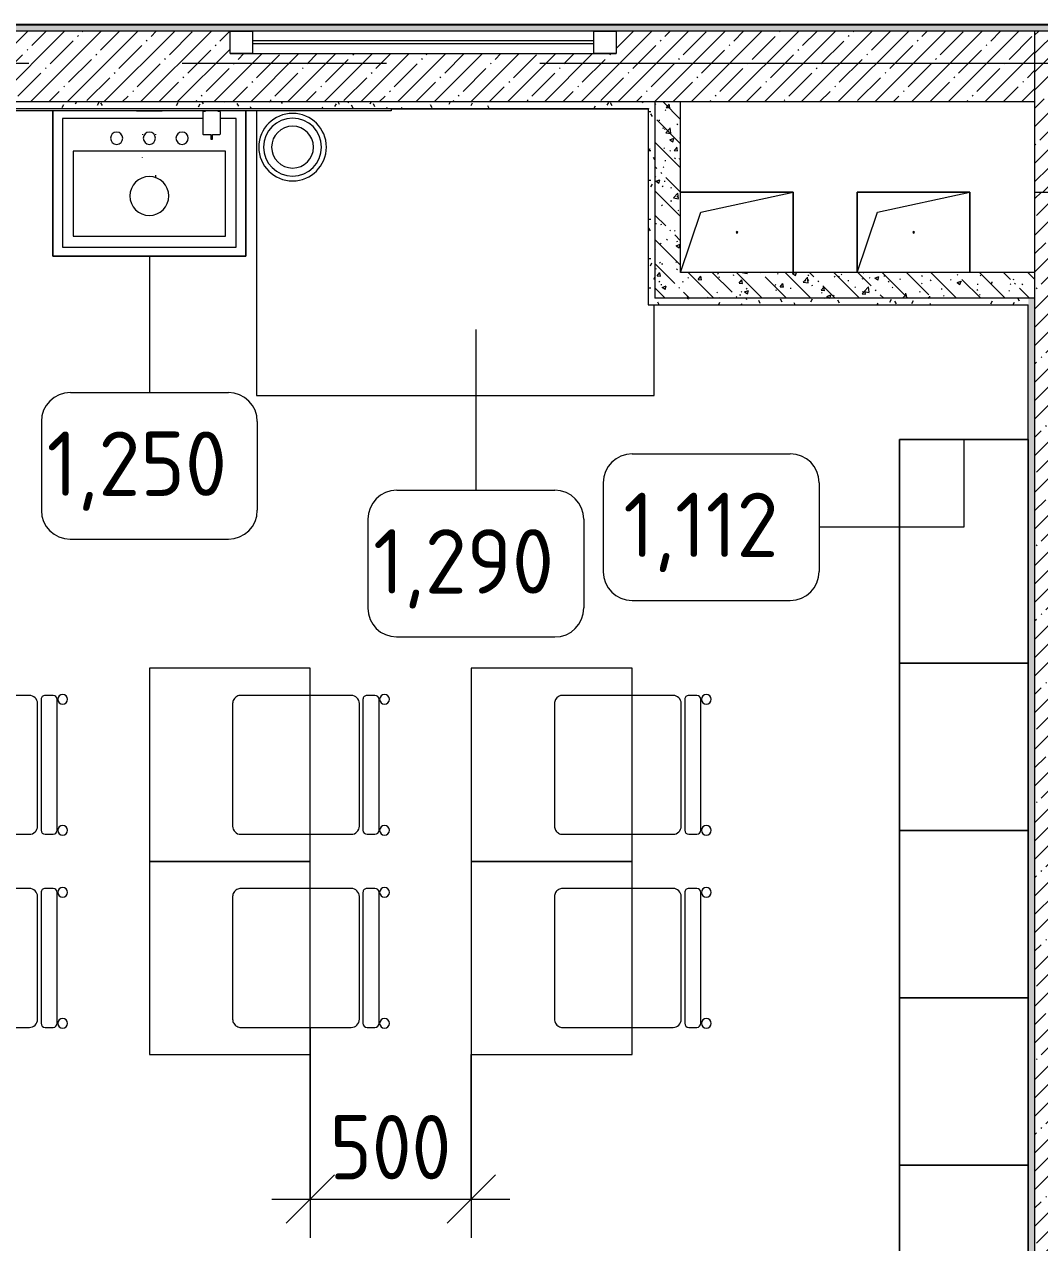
# Model space of a CAD drawing. Header units: millimetres. Extents: x 957 to 228198, y -8553 to 29000.
# Drawn here: x 34023 to 37178, y 4135 to 7921 of the extents above; entities that cross this region are included whole.
import ezdxf

# ---------------------------------------------------------------- set-up
doc = ezdxf.new("R2010")
doc.units = ezdxf.units.MM
doc.linetypes.add('Осевая', pattern=[3175, 635, -476.25, 1587.5, -476.25])
for name, color, linetype, lineweight in [('0-1', 7, 'Continuous', 9), ('A-ANNO-DIMS', 7, 'Continuous', 9), ('A-ANNO-DIMS-100', 7, 'Continuous', 9), ('A-GENM', 7, 'Continuous', 9), ('A-GLAZ', 7, 'Continuous', 9), ('A-GLAZ-1', 7, 'Continuous', 13), ('A-WALL', 7, 'Continuous', 9), ('I-FURN-IDEN', 7, 'Continuous', 9), ('I-WALL', 7, 'Continuous', 9), ('P-SANR-FIXT', 7, 'Continuous', 9), ('P-SANR-FIXT-1', 7, 'Continuous', 13), ('S-COLS', 7, 'Continuous', 9), ('Оси-2', 7, 'Осевая', 9)]:
    doc.layers.add(name, color=color, linetype=linetype, lineweight=lineweight)
for name, color, linetype, lineweight, true_color in [('A-WALL-1', 9, 'Continuous', 9, 0x808080), ('A-WALL-FNSH-1', 9, 'Continuous', 9, 0x808080), ('I-FURN-1', 9, 'Continuous', 9, 0x808080), ('P-SANR-FIXT-2', 9, 'Continuous', 13, 0x808080)]:
    doc.layers.add(name, color=color, linetype=linetype, lineweight=lineweight, true_color=true_color)
doc.styles.add('GOST Common_3', font='GOST_Common.ttf', dxfattribs={"height": 200})
doc.styles.add('ISOCPEUR_3', font='isocpeur.ttf', dxfattribs={"width": 0.9, "height": 200})
doc.dimstyles.new('ISO-2_0_0_9К_Средний_округл2_1', dxfattribs={"dimscale": 304.8, "dimtxt": 199.196235, "dimasz": 0.492126, "dimexe": 0.393701, "dimexo": 0, "dimgap": 0, "dimtad": 1, "dimdec": 0, "dimrnd": 10, "dimzin": 0, "dimdsep": 46, "dimtxsty": 'ISOCPEUR_3', "dimblk1": 'OBLIQUE', "dimblk2": 'OBLIQUE', "dimsah": 1, "dimcen": 0.09, "dimdle": 0.393701, "dimazin": 0, "dimtfac": 1, "dimtdec": 4, "dimtix": 1, "dimtmove": 0, "dimatfit": 3, "dimfxl": 1, "dimtvp": 1, "dimtolj": 1, "dimtzin": 0, "dimarcsym": 2})
pattern_1 = [(45, (-10247.55, 0), (-57.02463, 57.02463), []), (45, (-10190.526, 0), (-57.02463, 57.02463), [100.806, -20.161, 3.353, -16.808])]
pattern_2 = [(135, (-10247.55, 0), (-75.43415, -75.43415), [106.68, -17.78, 3.556, -17.78]), (135, (-10247.55, 75.39), (-75.43415, -75.43415), []), (50, (-10247.55, 0), (127.52922, -11.15758), [13.335, -146.685]), (355, (-10247.55, 0), (-24.66966, 133.74002), [10.668, -117.348]), (100.451, (-10236.92, -0.93), (102.85973, 122.58178), [11.333, -124.663]), (46.184, (-10247.55, 35.56), (189.75516, -29.43036), [20.002, -220.027]), (96.636, (-10231.74, 33.1), (166.1822, 173.1996), [17, -186.995]), (351.184, (-10247.55, 35.56), (166.1839, 173.1976), [16.002, -176.022]), (21, (-10229.77, 26.67), (106.13027, -71.58603), [13.335, -146.685]), (326, (-10229.77, 26.67), (43.26188, 128.93175), [10.668, -117.348]), (71.451, (-10220.93, 20.7), (149.39198, 57.34505), [11.333, -124.663]), (37.5, (-10247.55, 0), (2.16223, 59.188357), [3.353, -112.573, 3.353, -115.773, -117.792]), (37.5, (-10247.55, 0), (2.16223, 59.188357), [-235.052, 3.353, -114.44]), (7.5, (-10247.55, 0), (46.77386, 70.12615), [3.353, -64.567, 3.353, -109.906, -44.894]), (7.5, (-10247.55, 0), (46.77386, 70.12615), [-181.178, 3.353, -41.542]), (327.5, (-10287.2, 0), (94.91367, -4.010093), [3.353, -41.097, 3.353, -135.331, -184.023]), (327.5, (-10287.2, 0), (94.91367, -4.010093), [-183.134, 3.353, -180.67]), (317.5, (-10304.98, 0), (103.69057, 17.79882), [3.353, -54.432, 3.353, -88.748, -130.683]), (317.5, (-10304.98, 0), (103.69057, 17.79882), [-149.885, 3.353, -127.33])]
pattern_3 = [(0, (-10247.55, 0), (121.92, 30.48), [10.058, -81.382, 10.058, -81.382, -487.68]), (0, (-10247.55, 0), (121.92, 30.48), [-182.88, 10.058, -172.822, 10.058, -81.382, -213.36]), (0, (-10247.55, 0), (121.92, 30.48), [-457.2, 10.058, -50.902, 10.058, -142.342]), (120, (-10201.83, 15.24), (-87.356454, 90.345817), [10.058, -81.382, 10.058, -81.382, -487.68]), (120, (-10201.83, 15.24), (-87.356454, 90.345817), [-182.88, 10.058, -172.822, 10.058, -81.382, -213.36]), (120, (-10201.83, 15.24), (-87.356454, 90.345817), [-457.2, 10.058, -50.902, 10.058, -142.342]), (240, (-10186.59, 76.2), (-34.563546, -120.825817), [10.058, -81.382, 10.058, -81.382, -487.68]), (240, (-10186.59, 76.2), (-34.563546, -120.825817), [-182.88, 10.058, -172.822, 10.058, -81.382, -213.36]), (240, (-10186.59, 76.2), (-34.563546, -120.825817), [-457.2, 10.058, -50.902, 10.058, -142.342])]

# ---------------------------------------------------------------- blocks, each defined once
blk = doc.blocks.new('BSC_Колонна _Прямоугольная - 500х500-V2-План расстановки мебели и оборудования 3 этажа в осях 12-23')
at = {"layer": 'S-COLS'}
h = blk.add_hatch(dxfattribs=at)
h.set_pattern_fill('FP_3', color=256, style=0, pattern_type=2)
h.set_pattern_definition([(45, (-47660, -7650), (-57.02463, 57.02463), []), (45, (-47602.975, -7650), (-57.02463, 57.02463), [100.806, -20.161, 3.353, -16.808])])
h.paths.add_polyline_path([(-250, -250), (250, -250), (250, 250), (-250, 250), (-250, 30)])
for p, q in [((250, 250), (-250, 250)), ((-250, 250), (-250, -250)), ((250, -250), (250, 250)), ((-250, -250), (250, -250))]:
    blk.add_line(p, q, dxfattribs=at)
blk = doc.blocks.new('GM_Отверстие прямоугольное _в плите_ - Отверстие-21986452-План расстановки мебели и оборудования 3 этажа в осях 12-23')
at = {"layer": 'A-GENM'}
for p, q in [((-175, 125), (175, 125)), ((175, 125), (-175, 125)), ((-112.5, 62.5), (175, 125)), ((175, 125), (175, -125)), ((175, -125), (175, 125)), ((-175, -125), (-112.5, 62.5))]:
    blk.add_line(p, q, dxfattribs=at)
for start, end in [(360, 180), (180, 360)]:
    blk.add_arc((0, 0), 2.5, start, end, dxfattribs=at)
blk = doc.blocks.new('GM_Отверстие прямоугольное _в плите_ - Отверстие-V58-План расстановки мебели и оборудования 3 этажа в осях 12-23')
at = {"layer": 'A-GENM'}
for p, q in [((-175, -125), (-175, 125)), ((-175, 125), (175, 125)), ((175, 125), (-175, 125)), ((-175, 125), (-175, -125)), ((-112.5, 62.5), (175, 125)), ((175, 125), (175, -125)), ((175, -125), (175, 125)), ((-175, -125), (-112.5, 62.5))]:
    blk.add_line(p, q, dxfattribs=at)
for start, end in [(360, 180), (180, 360)]:
    blk.add_arc((0, 0), 2.5, start, end, dxfattribs=at)
blk = doc.blocks.new('Стол базовый прямоугольный - 1_290-25520344-План расстановки мебели и оборудования 3 этажа в осях 12-23')
at = {"layer": 'I-FURN-1'}
for p, q in [((-617.5, 429), (-617.5, -455)), ((617.5, -455), (617.5, -173)), ((-617.5, -455), (617.5, -455))]:
    blk.add_line(p, q, dxfattribs=at)
blk = doc.blocks.new('Стул Breuer - 1_9а-V76-План расстановки мебели и оборудования 3 этажа в осях 12-23')
at = {"layer": 'I-FURN-1'}
for p, q in [((190.5, 241.3), (-190.5, 241.3)), ((-215.9, 215.9), (-215.9, 0)), ((215.9, 0), (215.9, 215.9)), ((-215.9, 0), (-215.9, -127)), ((215.9, -127), (215.9, 0)), ((-215.9, -176.2), (-215.9, -200.8)), ((203.2, -163.5), (-203.2, -163.5)), ((-190.5, -152.4), (190.5, -152.4)), ((215.9, -200.8), (215.9, -176.2)), ((-203.2, -213.5), (203.2, -213.5))]:
    blk.add_line(p, q, dxfattribs=at)
for centre, radius, start, end in [((-190.5, 215.9), 25.4, 90, 180), ((190.5, 215.9), 25.4, 30, 90), ((190.5, 215.9), 25.4, 0, 30), ((-190.5, -127), 25.4, 180, 270), ((190.5, -127), 25.4, 270, 360), ((-203.2, -176.2), 12.7, 90, 180), ((203.2, -176.2), 12.7, 360, 90), ((-203.5, -230.6), 15.1, 360, 180), ((-203.2, -200.8), 12.7, 180, 270), ((203.7, -230.6), 15.1, 360, 180), ((203.2, -200.8), 12.7, 270, 360), ((-203.5, -230.6), 15.1, 180, 360), ((203.7, -230.6), 15.1, 180, 360)]:
    blk.add_arc(centre, radius, start, end, dxfattribs=at)
blk = doc.blocks.new('Стул Breuer - 1_9а-25403171-План расстановки мебели и оборудования 3 этажа в осях 12-23')
at = {"layer": 'I-FURN-1'}
for p, q in [((190.5, 241.3), (-190.5, 241.3)), ((-215.9, 215.9), (-215.9, 0)), ((215.9, 0), (215.9, 215.9)), ((-215.9, 0), (-215.9, -127)), ((215.9, -127), (215.9, 0)), ((-215.9, -176.2), (-215.9, -200.8)), ((203.2, -163.5), (-203.2, -163.5)), ((-190.5, -152.4), (190.5, -152.4)), ((215.9, -200.8), (215.9, -176.2)), ((-203.2, -213.5), (203.2, -213.5))]:
    blk.add_line(p, q, dxfattribs=at)
for centre, radius, start, end in [((-190.5, 215.9), 25.4, 90, 180), ((190.5, 215.9), 25.4, 0, 90), ((-190.5, -127), 25.4, 180, 270), ((190.5, -127), 25.4, 270, 360), ((-203.2, -176.2), 12.7, 90, 180), ((203.2, -176.2), 12.7, 360, 90), ((-203.5, -230.6), 15.1, 360, 180), ((-203.2, -200.8), 12.7, 180, 270), ((203.7, -230.6), 15.1, 360, 180), ((203.2, -200.8), 12.7, 270, 360), ((-203.5, -230.6), 15.1, 180, 360), ((203.7, -230.6), 15.1, 180, 360)]:
    blk.add_arc(centre, radius, start, end, dxfattribs=at)
blk = doc.blocks.new('Стол базовый прямоугольный - 1_7а-25476368-План расстановки мебели и оборудования 3 этажа в осях 12-23')
at = {"layer": 'I-FURN-1'}
for p, q in [((250, 300), (-250, 300)), ((-250, 300), (-250, -300)), ((250, -300), (250, 300)), ((-250, -300), (250, -300))]:
    blk.add_line(p, q, dxfattribs=at)
blk = doc.blocks.new('Стул Breuer - 1_9а-V92-План расстановки мебели и оборудования 3 этажа в осях 12-23')
at = {"layer": 'I-FURN-1'}
for p, q in [((190.5, 241.3), (-190.5, 241.3)), ((-215.9, 215.9), (-215.9, 0)), ((215.9, 0), (215.9, 215.9)), ((-215.9, 0), (-215.9, -127)), ((215.9, -127), (215.9, 0)), ((-215.9, -176.2), (-215.9, -200.8)), ((203.2, -163.5), (-203.2, -163.5)), ((-190.5, -152.4), (190.5, -152.4)), ((215.9, -200.8), (215.9, -176.2)), ((-203.2, -213.5), (203.2, -213.5))]:
    blk.add_line(p, q, dxfattribs=at)
for centre, radius, start, end in [((-190.5, 215.9), 25.4, 150, 165), ((-190.5, 215.9), 25.4, 135, 150), ((-190.5, 215.9), 25.4, 120, 135), ((-190.5, 215.9), 25.4, 105, 120), ((-190.5, 215.9), 25.4, 90, 105), ((190.5, 215.9), 25.4, 60, 90), ((190.5, 215.9), 25.4, 0, 60), ((-190.5, 215.9), 25.4, 165, 180), ((-190.5, -127), 25.4, 180, 270), ((190.5, -127), 25.4, 270, 360), ((-203.2, -176.2), 12.7, 90, 180), ((203.2, -176.2), 12.7, 360, 90), ((-203.5, -230.6), 15.1, 360, 180), ((-203.2, -200.8), 12.7, 180, 270), ((203.7, -230.6), 15.1, 360, 180), ((203.2, -200.8), 12.7, 270, 360), ((-203.5, -230.6), 15.1, 180, 360), ((203.7, -230.6), 15.1, 180, 360)]:
    blk.add_arc(centre, radius, start, end, dxfattribs=at)
blk = doc.blocks.new('Стул Breuer - 1_9а-V93-План расстановки мебели и оборудования 3 этажа в осях 12-23')
at = {"layer": 'I-FURN-1'}
for p, q in [((190.5, 241.3), (-190.5, 241.3)), ((-215.9, 215.9), (-215.9, 0)), ((215.9, 0), (215.9, 215.9)), ((-215.9, 0), (-215.9, -127)), ((215.9, -127), (215.9, 0)), ((-215.9, -176.2), (-215.9, -200.8)), ((203.2, -163.5), (-203.2, -163.5)), ((-190.5, -152.4), (190.5, -152.4)), ((215.9, -200.8), (215.9, -176.2)), ((-203.2, -213.5), (203.2, -213.5))]:
    blk.add_line(p, q, dxfattribs=at)
for centre, radius, start, end in [((-190.5, 215.9), 25.4, 135, 165), ((-190.5, 215.9), 25.4, 120, 135), ((-190.5, 215.9), 25.4, 105, 120), ((-190.5, 215.9), 25.4, 90, 105), ((190.5, 215.9), 25.4, 60, 90), ((190.5, 215.9), 25.4, 30, 60), ((190.5, 215.9), 25.4, 0, 30), ((-190.5, 215.9), 25.4, 165, 180), ((-190.5, -127), 25.4, 180, 270), ((190.5, -127), 25.4, 270, 360), ((-203.2, -176.2), 12.7, 90, 180), ((203.2, -176.2), 12.7, 360, 90), ((-203.5, -230.6), 15.1, 360, 180), ((-203.2, -200.8), 12.7, 180, 270), ((203.7, -230.6), 15.1, 360, 180), ((203.2, -200.8), 12.7, 270, 360), ((-203.5, -230.6), 15.1, 180, 360), ((203.7, -230.6), 15.1, 180, 360)]:
    blk.add_arc(centre, radius, start, end, dxfattribs=at)
blk = doc.blocks.new('Стул Breuer - 1_9а-V94-План расстановки мебели и оборудования 3 этажа в осях 12-23')
at = {"layer": 'I-FURN-1'}
for p, q in [((190.5, 241.3), (-190.5, 241.3)), ((-215.9, 215.9), (-215.9, 0)), ((215.9, 0), (215.9, 215.9)), ((-215.9, 0), (-215.9, -127)), ((215.9, -127), (215.9, 0)), ((-215.9, -176.2), (-215.9, -200.8)), ((203.2, -163.5), (-203.2, -163.5)), ((-190.5, -152.4), (190.5, -152.4)), ((215.9, -200.8), (215.9, -176.2)), ((-203.2, -213.5), (203.2, -213.5))]:
    blk.add_line(p, q, dxfattribs=at)
for centre, radius, start, end in [((-190.5, 215.9), 25.4, 90, 180), ((190.5, 215.9), 25.4, 60, 90), ((190.5, 215.9), 25.4, 45, 60), ((190.5, 215.9), 25.4, 15, 45), ((190.5, 215.9), 25.4, 0, 15), ((-190.5, -127), 25.4, 180, 270), ((190.5, -127), 25.4, 270, 360), ((-203.2, -176.2), 12.7, 90, 180), ((203.2, -176.2), 12.7, 360, 90), ((-203.5, -230.6), 15.1, 360, 180), ((-203.2, -200.8), 12.7, 180, 270), ((203.7, -230.6), 15.1, 360, 180), ((203.2, -200.8), 12.7, 270, 360), ((-203.5, -230.6), 15.1, 180, 360), ((203.7, -230.6), 15.1, 180, 360)]:
    blk.add_arc(centre, radius, start, end, dxfattribs=at)
blk = doc.blocks.new('Стул Breuer - 1_9а-V95-План расстановки мебели и оборудования 3 этажа в осях 12-23')
at = {"layer": 'I-FURN-1'}
for p, q in [((190.5, 241.3), (-190.5, 241.3)), ((-215.9, 215.9), (-215.9, 0)), ((215.9, 0), (215.9, 215.9)), ((-215.9, 0), (-215.9, -127)), ((215.9, -127), (215.9, 0)), ((-215.9, -176.2), (-215.9, -200.8)), ((203.2, -163.5), (-203.2, -163.5)), ((-190.5, -152.4), (190.5, -152.4)), ((215.9, -200.8), (215.9, -176.2)), ((-203.2, -213.5), (203.2, -213.5))]:
    blk.add_line(p, q, dxfattribs=at)
for centre, radius, start, end in [((-190.5, 215.9), 25.4, 135, 165), ((-190.5, 215.9), 25.4, 120, 135), ((-190.5, 215.9), 25.4, 105, 120), ((-190.5, 215.9), 25.4, 90, 105), ((190.5, 215.9), 25.4, 60, 90), ((190.5, 215.9), 25.4, 30, 60), ((190.5, 215.9), 25.4, 0, 30), ((-190.5, 215.9), 25.4, 165, 180), ((-190.5, -127), 25.4, 180, 270), ((190.5, -127), 25.4, 270, 360), ((-203.2, -176.2), 12.7, 90, 180), ((203.2, -176.2), 12.7, 360, 90), ((-203.5, -230.6), 15.1, 360, 180), ((-203.2, -200.8), 12.7, 180, 270), ((203.7, -230.6), 15.1, 360, 180), ((203.2, -200.8), 12.7, 270, 360), ((-203.5, -230.6), 15.1, 180, 360), ((203.7, -230.6), 15.1, 180, 360)]:
    blk.add_arc(centre, radius, start, end, dxfattribs=at)
blk = doc.blocks.new('сифон - Для раковины-V207-План расстановки мебели и оборудования 3 этажа в осях 12-23')
at = {"layer": 'P-SANR-FIXT-2'}
blk.add_line((191.1, -40), (191.1, 40), dxfattribs=at)
blk = doc.blocks.new('смеситель для раковины - Default-V210-План расстановки мебели и оборудования 3 этажа в осях 12-23')
at = {"layer": '0-1'}
for p, q in [((-20.3, 19.4), (-20.3, 17.5)), ((20.3, 17.5), (20.3, 19.4))]:
    blk.add_line(p, q, dxfattribs=at)
at = {"layer": '0-1', "flags": 128}
for points in [[(-21, 151.3), (-21, 147.9), (-21, 145.7), (-21, 145.2), (-21, 144.9), (-21, 144.8), (-21, 144.7), (-21, 144.7)], [(21, 89.1), (21, 88.6), (21, 88.3), (21, 88.3)]]:
    blk.add_lwpolyline(points, dxfattribs=at)
blk = doc.blocks.new('мусорная корзина - Round_ Metal-V212-План расстановки мебели и оборудования 3 этажа в осях 12-23')
at = {"layer": 'P-SANR-FIXT-2'}
for radius, start, end in [(105, 0, 180), (90, 360, 180), (65, 0, 180), (105, 180, 360), (90, 180, 360), (65, 180, 360)]:
    blk.add_arc((0, 0), radius, start, end, dxfattribs=at)
blk = doc.blocks.new('Мойка кухонная - Раковина Roca Victoria-N Unik 600х460 мм-V211-План расстановки мебели и оборудования 3 этажа в осях 12-23')
at = {"layer": 'P-SANR-FIXT'}
for p, q in [((166, 0), (-270, 0)), ((-270, 0), (-270, -400)), ((270, 0), (221, 0)), ((270, -400), (270, 0)), ((236.1, -102.3), (-236.6, -102.3)), ((-236.6, -102.3), (-236.6, -366.4)), ((236.1, -366.4), (236.1, -102.3)), ((-236.6, -366.4), (236.1, -366.4)), ((-270, -400), (270, -400))]:
    blk.add_line(p, q, dxfattribs=at)
for centre, radius, start, end in [((-101.6, -61.9), 19, 90, 180), ((-101.6, -61.9), 19, 180, 270), ((-101.6, -61.9), 19, 360, 90), ((-101.6, -61.9), 19.1, 270, 360), ((0, -61.9), 19, 360, 180), ((0, -61.9), 19, 180, 360), ((101.6, -61.9), 19.1, 360, 180), ((101.6, -61.9), 19.1, 180, 360), ((0, -241.3), 60.5, 360, 180), ((0, -241.3), 60.5, 180, 360)]:
    blk.add_arc(centre, radius, start, end, dxfattribs=at)
blk = doc.blocks.new('TOY_Диспансер мыло - Дозатор Elegance new 11654 019001 хром-30769669-План расстановки мебели и оборудования 3 этажа в осях 12-23')
at = {"layer": 'A-GENM'}
for p, q in [((97.5, 89.2), (97.5, 21.5)), ((122.2, 91.2), (99.5, 91.2)), ((127.9, 106.1), (122.2, 106.1)), ((122.2, 106.1), (122.2, 91.2)), ((127.9, 91.2), (127.9, 106.1)), ((150.5, 91.2), (127.9, 91.2)), ((152.5, 21.5), (152.5, 89.2)), ((99.5, 19.5), (105, 19.5)), ((105, 19.5), (105, 18)), ((145, 18), (145, 19.5)), ((145, 19.5), (150.5, 19.5))]:
    blk.add_line(p, q, dxfattribs=at)
for centre, start, end in [((99.5, 89.2), 90, 180), ((150.5, 89.2), 360, 90), ((99.5, 21.5), 180, 270), ((150.5, 21.5), 270, 0)]:
    blk.add_arc(centre, 2, start, end, dxfattribs=at)
blk = doc.blocks.new('шкаф 1_112 - шкаф 1_112-31117176-План расстановки мебели и оборудования 3 этажа в осях 12-23')
at = {"layer": 'I-FURN-1'}
for p, q in [((-400, 6070), (-400, 0)), ((0, 6070), (-400, 6070)), ((0, 6070), (-400, 6070)), ((-400, 6070), (-400, 5375)), ((-400, 5375), (-400, 6070)), ((-400, 6070), (0, 6070)), ((0, 0), (0, 6070)), ((0, 5375), (0, 6070)), ((0, 6070), (0, 5375)), ((-400, 5375), (0, 5375)), ((0, 5375), (-400, 5375)), ((-400, 5375), (-400, 4855)), ((-400, 4855), (-400, 5375)), ((-400, 5375), (0, 5375)), ((-400, 5375), (0, 5375)), ((0, 5375), (-400, 5375)), ((0, 4855), (0, 5375)), ((0, 5375), (0, 4855)), ((-400, 4855), (0, 4855)), ((-400, 4855), (0, 4855)), ((0, 4855), (-400, 4855)), ((0, 4855), (-400, 4855)), ((-400, 4855), (-400, 4335)), ((-400, 4335), (-400, 4855)), ((-400, 4855), (0, 4855)), ((0, 4335), (0, 4855)), ((0, 4855), (0, 4335)), ((-400, 4335), (0, 4335)), ((0, 4335), (-400, 4335)), ((-400, 4335), (-400, 3815)), ((-400, 3815), (-400, 4335)), ((-400, 4335), (0, 4335)), ((-400, 4335), (0, 4335)), ((0, 4335), (-400, 4335)), ((0, 3815), (0, 4335)), ((0, 4335), (0, 3815)), ((-400, 3815), (0, 3815)), ((-400, 3815), (0, 3815)), ((0, 3815), (-400, 3815)), ((0, 3815), (-400, 3815)), ((-400, 3815), (-400, 3295)), ((-400, 3295), (-400, 3815)), ((-400, 3815), (0, 3815)), ((0, 3295), (0, 3815)), ((0, 3815), (0, 3295))]:
    blk.add_line(p, q, dxfattribs=at)
blk = doc.blocks.new('120_Окно_СКБ_1Ст - 120_Окно_СКБ_1Ст 400х1200 EI30-24228621-План расстановки мебели и оборудования 3 этажа в осях 12-23')
at = {"layer": 'A-GLAZ'}
for p, q in [((600, 110), (-600, 110)), ((530, 80), (-530, 80)), ((-600, 40), (600, 40)), ((530, 70), (-530, 70))]:
    blk.add_line(p, q, dxfattribs=at)
at = {"layer": 'A-GLAZ-1'}
for p, q in [((-600, 40), (-600, 110)), ((-600, 110), (-530, 110)), ((-530, 110), (-530, 40)), ((530, 40), (530, 110)), ((530, 110), (600, 110)), ((600, 110), (600, 40)), ((-530, 40), (-600, 40)), ((600, 40), (530, 40))]:
    blk.add_line(p, q, dxfattribs=at)
blk = doc.blocks.new('Марка_Мебель - В прямоуг_Balcon_Марка-25523697-План расстановки мебели и оборудования 3 этажа в осях 12-23')
at = {"layer": 'I-FURN-IDEN'}
for p, q in [((-2.455, 2.278), (2.455, 2.278)), ((-3.355, 1.378), (-3.355, -1.384)), ((3.355, 1.378), (3.355, -1.378)), ((-2.461, -2.278), (2.455, -2.278))]:
    blk.add_line(p, q, dxfattribs=at)
for centre, radius, start, end in [((-2.455, 1.378), 0.9, 90, 180), ((2.455, 1.378), 0.9, 0, 90), ((-2.461, -1.384), 0.893, 180, 270), ((2.455, -1.378), 0.9, 270, 0)]:
    blk.add_arc(centre, radius, start, end, dxfattribs=at)
blk = doc.blocks.new('DIMBLOCK8-План расстановки мебели и оборудования 3 этажа в осях 12-23')
at = {"layer": 'A-ANNO-DIMS-100'}
for p, q in [((34911.8, 4801.5), (34911.8, 4150.8)), ((34911.8, 4270.8), (34911.8, 4801.5)), ((35411.8, 4720.1), (35411.8, 4150.8)), ((35411.8, 4270.8), (35411.8, 4720.1)), ((34791.8, 4270.8), (35531.8, 4270.8))]:
    blk.add_line(p, q, dxfattribs=at)
at = {"layer": 'A-ANNO-DIMS-100', "lineweight": 20}
for p, q in [((34911.8, 4270.8), (34986.8, 4345.8)), ((35411.8, 4270.8), (35486.8, 4345.8)), ((34911.8, 4270.8), (34836.8, 4195.8)), ((35411.8, 4270.8), (35336.8, 4195.8))]:
    blk.add_line(p, q, dxfattribs=at)
at = {"layer": 'A-ANNO-DIMS-100', "color": 0, "insert": (34972.1, 4532.1), "char_height": 200, "width": 455.087, "attachment_point": 1, "line_spacing_factor": 1.149209, "style": 'ISOCPEUR_3'}
blk.add_mtext('500', dxfattribs=at)
blk = doc.blocks.new('_Oblique')
at = {"color": 0, "linetype": 'ByBlock', "lineweight": -2}
blk.add_line((-0.5, -0.5), (0.5, 0.5), dxfattribs=at)

msp = doc.modelspace()

# ---------------------------------------------------------------- hatches: boundary and pattern name
at = {"layer": 'I-WALL'}
h = msp.add_hatch(dxfattribs=at)
h.set_pattern_fill('FP_68', color=256, style=0, pattern_type=2)
h.set_pattern_definition(pattern_3)
h.paths.add_polyline_path([(61472.4, 7900), (62002.4, 7900), (62002.4, 7908), (62057.4, 7908), (62057.4, 7920), (61412.4, 7920), (61412.4, 7908), (61442.4, 7908), (61442.4, 7900)])
h.paths.add_polyline_path([(60072.4, 7900), (60432.4, 7900), (60432.4, 7908), (60462.4, 7908), (60462.4, 7920), (59112.4, 7920), (59112.4, 7908), (59142.4, 7908), (59142.4, 7900), (60019.2, 7900)])
h.paths.add_polyline_path([(63852.4, 7900), (63852.4, 7920), (63457.4, 7920), (63457.4, 7908), (63512.4, 7908), (63512.4, 7900), (63846.7, 7900)])
h.paths.add_polyline_path([(57112.8, 7900), (57982.4, 7900), (57982.4, 7908), (58012.4, 7908), (58012.4, 7920), (56612.4, 7920), (56612.4, 7908), (56642.4, 7908), (56642.4, 7900), (56932.4, 7900)])
h.paths.add_polyline_path([(55382.4, 7900), (55632.4, 7900), (55632.4, 7908), (55662.4, 7908), (55662.4, 7920), (50222.4, 7920), (50222.4, 7900), (55162.4, 7900)])
h.paths.add_polyline_path([(46682.4, 7900), (47722.4, 7900), (47722.4, 7920), (40612.4, 7920), (40612.4, 7900), (46662.4, 7900)])
h.paths.add_polyline_path([(36062.4, 7900), (38112.4, 7900), (38112.4, 7920), (31882.4, 7920), (31882.4, 7900), (35982.4, 7900)])
h.paths.add_polyline_path([(29382.4, 7900), (29382.4, 7920), (28512.4, 7920), (28512.4, 7900), (28812.4, 7900)])
h = msp.add_hatch(dxfattribs=at)
h.set_pattern_fill('FP_17', color=256, style=0, pattern_type=2)
h.set_pattern_definition(pattern_1)
h.paths.add_polyline_path([(33162.4, 7680), (37162.4, 7680), (37162.4, 7900), (35862.4, 7900), (35862.4, 7830), (34662.4, 7830), (34662.4, 7900), (33162.4, 7900)])
h = msp.add_hatch(dxfattribs=at)
h.set_pattern_fill('FP_68', color=256, style=0, pattern_type=2)
h.set_pattern_definition(pattern_3)
h.paths.add_polyline_path([(34111.7, 7660), (35962.4, 7660), (35962.4, 7680), (33942.4, 7680), (33942.4, 7660), (34013.4, 7660)])
h = msp.add_hatch(dxfattribs=at)
h.set_pattern_fill('FP_68', color=256, style=0, pattern_type=2)
h.set_pattern_definition(pattern_3)
h.paths.add_polyline_path([(35962.4, 7070), (35982.4, 7070), (35982.4, 7680), (35962.4, 7680), (35962.4, 7659)])
h = msp.add_hatch(dxfattribs=at)
h.set_pattern_fill('FP_23', color=256, style=0, pattern_type=2)
h.set_pattern_definition(pattern_2)
h.paths.add_polyline_path([(36062.4, 7070), (36062.4, 7680), (35982.4, 7680), (35982.4, 7070)])
h = msp.add_hatch(dxfattribs=at)
h.set_pattern_fill('FP_17', color=256, style=0, pattern_type=2)
h.set_pattern_definition(pattern_1)
h.paths.add_polyline_path([(37382.4, 400), (37382.4, 870), (37351.8, 870), (37351.8, 1370), (37382.4, 1370), (37382.4, 7400), (37162.4, 7400), (37162.4, 400)])
h = msp.add_hatch(dxfattribs=at)
h.set_pattern_fill('FP_23', color=256, style=0, pattern_type=2)
h.set_pattern_definition(pattern_2)
h.paths.add_polyline_path([(37142.4, 7070), (37162.4, 7070), (37162.4, 7150), (36062.4, 7150), (36062.4, 7070), (36768.3, 7070)])
h = msp.add_hatch(dxfattribs=at)
h.set_pattern_fill('FP_68', color=256, style=0, pattern_type=2)
h.set_pattern_definition(pattern_3)
h.paths.add_polyline_path([(36768.3, 7050), (37142.4, 7050), (37142.4, 7070), (35962.4, 7070), (35962.4, 7050), (36062.4, 7050)])
h = msp.add_hatch(dxfattribs=at)
h.set_pattern_fill('FP_68', color=256, style=0, pattern_type=2)
h.set_pattern_definition(pattern_3)
h.paths.add_polyline_path([(37143.4, 140), (37162.4, 140), (37162.4, 7070), (37142.4, 7070), (37142.4, 140)])

# ---------------------------------------------------------------- linework, layer by layer
at = {"layer": 'A-WALL'}
for p, q in [((34662.4, 7900), (33162.4, 7900)), ((37162.4, 7900), (35862.4, 7900)), ((37162.4, 7680), (33162.4, 7680)), ((35962.4, 7659), (35961.4, 7659)), ((37142.4, 100), (37142.4, 7050)), ((37162.4, 7070), (37162.4, 400))]:
    msp.add_line(p, q, dxfattribs=at)
at = {"layer": 'A-WALL-1'}
for p, q in [((35162.9, 7660), (35962.4, 7660)), ((35962.4, 7660), (35962.4, 7659)), ((35982.4, 7680), (35982.4, 7070)), ((36062.4, 7150), (36062.4, 7680)), ((37162.4, 7400), (37162.4, 7070)), ((37162.4, 7150), (36062.4, 7150)), ((35962.4, 7050), (37142.4, 7050)), ((37162.4, 7070), (35982.4, 7070))]:
    msp.add_line(p, q, dxfattribs=at)
at = {"layer": 'A-WALL-FNSH-1'}
for p, q in [((38112.4, 7921), (31882.4, 7921)), ((31882.4, 7920), (38112.4, 7920)), ((35162.9, 7659), (35961.4, 7659)), ((35961.4, 7659), (35961.4, 7049)), ((35962.4, 7050), (35962.4, 7659)), ((35961.4, 7049), (37141.4, 7049)), ((37141.4, 7049), (37141.4, 140))]:
    msp.add_line(p, q, dxfattribs=at)
at = {"layer": 'I-FURN-1'}
for p, q in [((34111.7, 7652), (34111.7, 7200.5)), ((34111.7, 7200.5), (34111.7, 7652)), ((34711.7, 7200.5), (34711.7, 7652)), ((34711.7, 7652), (34711.7, 7200.5)), ((34111.7, 7200.5), (34711.7, 7200.5)), ((34711.7, 7200.5), (34111.7, 7200.5))]:
    msp.add_line(p, q, dxfattribs=at)
at = {"layer": 'I-FURN-IDEN'}
for p, q in [((34411.7, 7200.5), (34411.7, 6776.6)), ((35426, 6973.1), (35426, 6473)), ((36942.4, 6631), (36942.4, 6358.7)), ((36942.4, 6358.7), (36493, 6358.7))]:
    msp.add_line(p, q, dxfattribs=at)
at = {"layer": 'I-WALL'}
for p, q in [((33962.4, 7660), (35162.9, 7660)), ((35162.9, 7652), (33970.4, 7652)), ((35162.9, 7659), (35162.9, 7652))]:
    msp.add_line(p, q, dxfattribs=at)
at = {"layer": 'Оси-2'}
msp.add_line((28163.2, 7800), (72002.4, 7800), dxfattribs=at)

# ---------------------------------------------------------------- block references
at = {"layer": 'A-GENM'}
for name, p in [('GM_Отверстие прямоугольное _в плите_ - Отверстие-21986452-План расстановки мебели и оборудования 3 этажа в осях 12-23', (36237.4, 7275)), ('GM_Отверстие прямоугольное _в плите_ - Отверстие-V58-План расстановки мебели и оборудования 3 этажа в осях 12-23', (36786.4, 7275))]:
    msp.add_blockref(name, p, dxfattribs=at)
at = {"layer": 'A-GLAZ'}
msp.add_blockref('120_Окно_СКБ_1Ст - 120_Окно_СКБ_1Ст 400х1200 EI30-24228621-План расстановки мебели и оборудования 3 этажа в осях 12-23', (35262.4, 7790), dxfattribs=at)
at = {"layer": 'I-FURN-1'}
for name, p in [('Стол базовый прямоугольный - 1_290-25520344-План расстановки мебели и оборудования 3 этажа в осях 12-23', (35362.4, 7223)), ('шкаф 1_112 - шкаф 1_112-31117176-План расстановки мебели и оборудования 3 этажа в осях 12-23', (37142.4, 561)), ('Стол базовый прямоугольный - 1_7а-25476368-План расстановки мебели и оборудования 3 этажа в осях 12-23', (34661.8, 5620.1)), ('Стол базовый прямоугольный - 1_7а-25476368-План расстановки мебели и оборудования 3 этажа в осях 12-23', (35661.8, 5620.1)), ('Стол базовый прямоугольный - 1_7а-25476368-План расстановки мебели и оборудования 3 этажа в осях 12-23', (34661.8, 5020.1)), ('Стол базовый прямоугольный - 1_7а-25476368-План расстановки мебели и оборудования 3 этажа в осях 12-23', (35661.8, 5020.1))]:
    msp.add_blockref(name, p, dxfattribs=at)
at = {"layer": 'I-FURN-1', "rotation": 89.99999999999959}
for name, p in [('Стул Breuer - 1_9а-V76-План расстановки мебели и оборудования 3 этажа в осях 12-23', (33911.8, 5620.1)), ('Стул Breuer - 1_9а-V94-План расстановки мебели и оборудования 3 этажа в осях 12-23', (34911.8, 5620.1)), ('Стул Breuer - 1_9а-V92-План расстановки мебели и оборудования 3 этажа в осях 12-23', (35911.8, 5620.1)), ('Стул Breuer - 1_9а-25403171-План расстановки мебели и оборудования 3 этажа в осях 12-23', (33911.8, 5020.1)), ('Стул Breuer - 1_9а-V95-План расстановки мебели и оборудования 3 этажа в осях 12-23', (34911.8, 5020.1)), ('Стул Breuer - 1_9а-V93-План расстановки мебели и оборудования 3 этажа в осях 12-23', (35911.8, 5020.1))]:
    msp.add_blockref(name, p, dxfattribs=at)
at = {"layer": 'I-FURN-IDEN', "xscale": 99.99999999999993, "yscale": 99.99999999999993, "zscale": 99.99999999999993}
for p in [(34411.7, 6548.9), (36157.5, 6358.7), (35426, 6245.3)]:
    msp.add_blockref('Марка_Мебель - В прямоуг_Balcon_Марка-25523697-План расстановки мебели и оборудования 3 этажа в осях 12-23', p, dxfattribs=at)
at = {"layer": 'P-SANR-FIXT-1', "rotation": 180}
msp.add_blockref('TOY_Диспансер мыло - Дозатор Elegance new 11654 019001 хром-30769669-План расстановки мебели и оборудования 3 этажа в осях 12-23', (34730.2, 7670), dxfattribs=at)
at = {"layer": 'P-SANR-FIXT-1'}
msp.add_blockref('Мойка кухонная - Раковина Roca Victoria-N Unik 600х460 мм-V211-План расстановки мебели и оборудования 3 этажа в осях 12-23', (34411.7, 7629), dxfattribs=at)
at = {"layer": 'P-SANR-FIXT-2'}
for name, p, rotation in [('сифон - Для раковины-V207-План расстановки мебели и оборудования 3 этажа в осях 12-23', (34411.7, 7460.5), 89.99999999999964), ('смеситель для раковины - Default-V210-План расстановки мебели и оборудования 3 этажа в осях 12-23', (34411.2, 7596.8), 180)]:
    msp.add_blockref(name, p, dxfattribs=dict(at, rotation=rotation))
msp.add_blockref('мусорная корзина - Round_ Metal-V212-План расстановки мебели и оборудования 3 этажа в осях 12-23', (34856.7, 7539.5), dxfattribs=at)
at = {"layer": 'S-COLS'}
msp.add_blockref('BSC_Колонна _Прямоугольная - 500х500-V2-План расстановки мебели и оборудования 3 этажа в осях 12-23', (37412.4, 7650), dxfattribs=at)

# ---------------------------------------------------------------- texts
at = {"layer": 'I-FURN-IDEN', "char_height": 200, "attachment_point": 1, "style": 'GOST Common_3'}
for s, insert, width in [('1,250', (34092.7, 6655.9), 737.552), ('1,112', (35884.5, 6465.7), 625.316), ('1,290', (35107, 6352.3), 737.552)]:
    msp.add_mtext(s, dxfattribs=dict(at, insert=insert, width=width))

# ---------------------------------------------------------------- dimensions: what is measured, and where the dimension line sits
at = {"layer": 'A-ANNO-DIMS'}
dim = msp.add_linear_dim(base=(35411.8, 4270.8), p1=(34911.8, 4801.5), p2=(35411.8, 4720.1), dimstyle='ISO-2_0_0_9К_Средний_округл2_1', override={"dimpost": '<>', "dimfxl": 506.590365}, dxfattribs=at)
dim.commit()
dim.dimension.update_dxf_attribs({"geometry": 'DIMBLOCK8-План расстановки мебели и оборудования 3 этажа в осях 12-23', "text_midpoint": (35161.8, 4370.8)})

doc.saveas('drawing.dxf')
